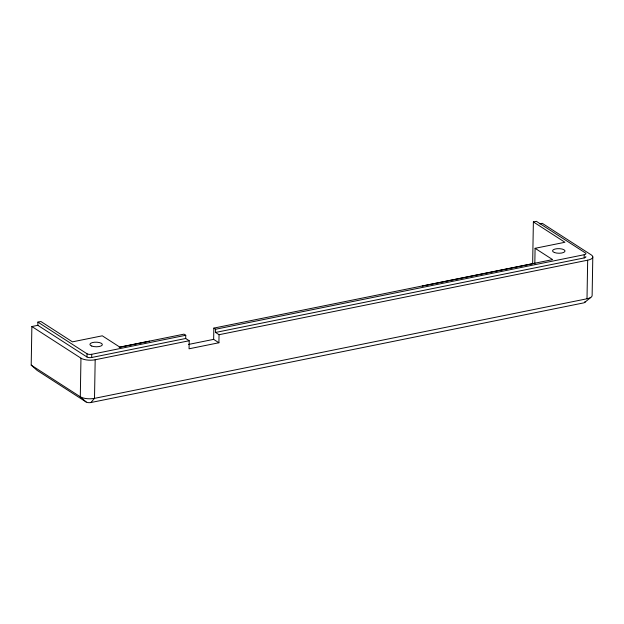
<?xml version="1.0" encoding="UTF-8"?>
<svg xmlns="http://www.w3.org/2000/svg" width="624" height="624" viewBox="0 0 624 624"><rect width="100%" height="100%" fill="white"/><g stroke="black" fill="none" stroke-linecap="round" stroke-linejoin="round"><path stroke-width="0.94" d="M584.969 301.532A3.463 1.279 1 0 1 583.385 302.952L90.886 402.527A3.463 1.279 1 0 1 86.151 401.996L37.058 370.352L31.2 365.126L31.871 326.531L37.846 325.322L86.939 356.967A3.463 1.279 1 0 0 91.673 357.497L185.695 338.489L189.205 340.751L189.064 348.793L218.907 342.755L219.047 334.714L215.545 332.452L215.6 329.238L213.845 328.107L213.65 339.362L218.907 342.755M37.846 325.322L37.9 322.101L40.888 321.5L72.446 341.851L102.289 335.813L119.824 347.116L184.002 334.144L185.749 335.275L185.695 338.489M31.871 326.531L80.964 358.176L80.293 396.77L86.151 401.996M86.939 356.967L86.993 353.753L37.9 322.101M91.673 357.497L91.728 354.284L185.749 335.275M189.205 340.751L95.183 359.759L94.505 398.354L90.886 402.527M215.545 332.452L584.165 257.923L584.228 254.709A3.463 1.279 1 0 0 585.452 252.977L536.367 221.325L533.38 221.926L532.646 263.741L422.214 286.065M534.815 263.866L535.088 248.305L564.938 242.276L533.38 221.926M31.2 365.126L80.293 396.77A10.39 3.838 1 0 0 94.505 398.354L587.005 298.779L587.675 260.185A10.39 3.838 1 0 0 591.373 254.982L542.279 223.337L539.721 223.852M592.8 256.924L592.129 295.519A10.39 3.838 1 0 1 587.005 298.779M584.641 302.5L590.772 297.422M213.845 328.107L552.622 259.615L535.088 248.305M119.176 347.334L149.643 341.18M215.6 329.238L584.228 254.709M219.047 334.714L587.675 260.185M188.464 344.456L213.65 339.362M95.183 359.759A10.39 3.838 1 0 1 80.964 358.176M585.749 256.503A3.463 1.279 1 0 1 584.165 257.923M91.728 354.284A3.463 1.279 1 0 1 86.993 353.753M554.408 252.517A6.232 2.301 1 0 0 564.814 251.612A6.232 2.301 1 0 0 557.123 248.695A6.232 2.301 1 0 0 554.408 252.517M91.759 346.055A6.232 2.301 1 0 0 102.164 345.15A6.232 2.301 1 0 0 94.474 342.233A6.232 2.301 1 0 0 91.759 346.055"/></g></svg>
